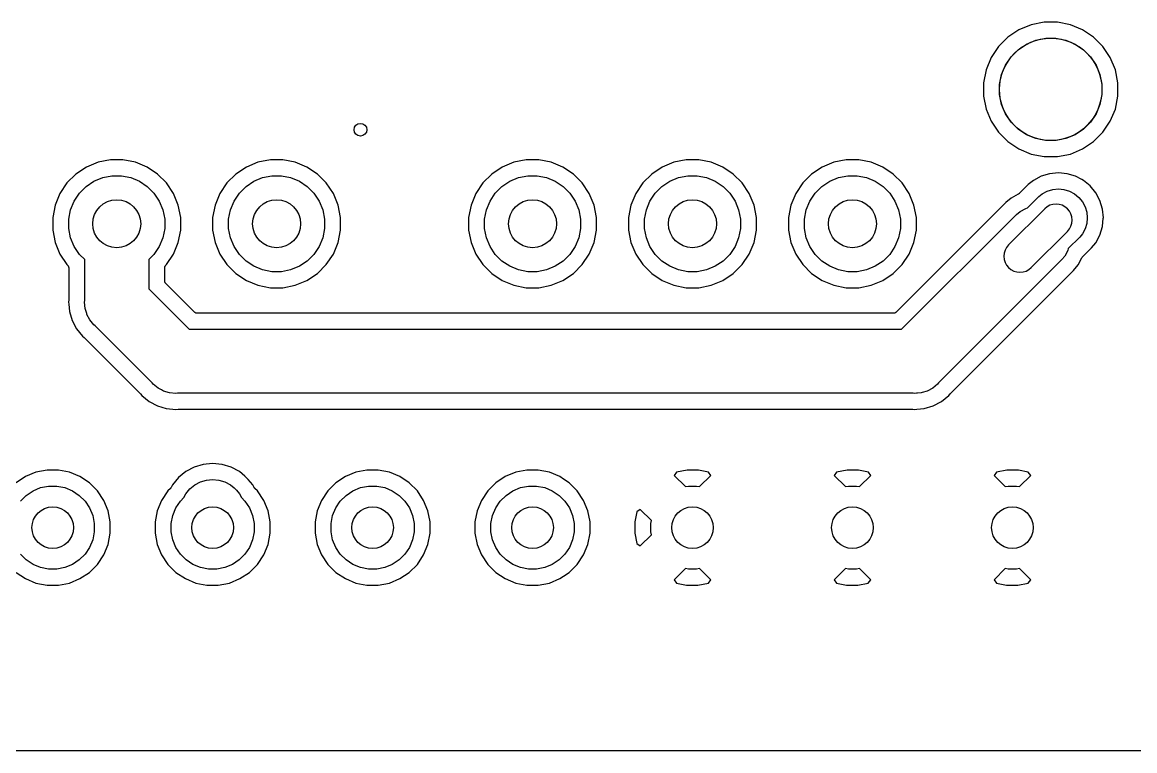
# Model space of a CAD drawing. Extents: x 1.67 to 6.2, y -5.98 to -1.89.
# Drawn here: x 3.407 to 4.777, y -5.983 to -5.087 of the extents above; entities that cross this region are included whole.
import ezdxf

# ---------------------------------------------------------------- set-up
doc = ezdxf.new("R2010")
doc.units = 0
doc.header["$MEASUREMENT"] = 0
doc.layers.add('BLACK', color=7, linetype='CONTINUOUS')

msp = doc.modelspace()

# ---------------------------------------------------------------- linework, layer by layer
at = {"layer": 'BLACK', "linetype": 'CONTINUOUS'}
for p, q in [((4.64911, -5.08979), (4.63407, -5.09602)), ((4.66509, -5.08661), (4.64911, -5.08979)), ((4.68137, -5.08661), (4.66509, -5.08661)), ((4.69734, -5.08979), (4.68137, -5.08661)), ((4.71239, -5.09602), (4.69734, -5.08979)), ((4.62052, -5.10507), (4.60901, -5.11659)), ((4.63407, -5.09602), (4.62052, -5.10507)), ((4.65485, -5.10872), (4.66702, -5.1063)), ((4.66702, -5.1063), (4.67943, -5.1063)), ((4.67943, -5.1063), (4.6916, -5.10872)), ((4.72593, -5.10507), (4.71239, -5.09602)), ((4.73745, -5.11659), (4.72593, -5.10507)), ((4.60901, -5.11659), (4.59996, -5.13013)), ((4.6243, -5.12914), (4.63307, -5.12036)), ((4.63307, -5.12036), (4.64339, -5.11347)), ((4.64339, -5.11347), (4.65485, -5.10872)), ((4.6916, -5.10872), (4.70307, -5.11347)), ((4.70307, -5.11347), (4.71338, -5.12036)), ((4.71338, -5.12036), (4.72216, -5.12914)), ((4.7465, -5.13013), (4.73745, -5.11659)), ((4.59996, -5.13013), (4.59373, -5.14518)), ((4.61741, -5.13945), (4.6243, -5.12914)), ((4.72216, -5.12914), (4.72905, -5.13945)), ((4.75273, -5.14518), (4.7465, -5.13013)), ((4.59373, -5.14518), (4.59055, -5.16115)), ((4.61266, -5.15092), (4.61741, -5.13945)), ((4.72905, -5.13945), (4.7338, -5.15092)), ((4.75591, -5.16115), (4.75273, -5.14518)), ((4.59055, -5.16115), (4.59055, -5.17743)), ((4.61024, -5.16309), (4.61266, -5.15092)), ((4.7338, -5.15092), (4.73622, -5.16309)), ((4.75591, -5.17743), (4.75591, -5.16115)), ((4.61024, -5.1755), (4.61024, -5.16309)), ((4.61266, -5.18767), (4.61024, -5.1755)), ((4.73622, -5.1755), (4.7338, -5.18767)), ((4.73622, -5.16309), (4.73622, -5.1755)), ((4.59055, -5.17743), (4.59373, -5.19341)), ((4.61741, -5.19913), (4.61266, -5.18767)), ((4.7338, -5.18767), (4.72905, -5.19913)), ((4.75273, -5.19341), (4.75591, -5.17743)), ((4.59373, -5.19341), (4.59996, -5.20845)), ((4.6243, -5.20945), (4.61741, -5.19913)), ((4.72905, -5.19913), (4.72216, -5.20945)), ((4.7465, -5.20845), (4.75273, -5.19341)), ((4.59996, -5.20845), (4.60901, -5.222)), ((4.63307, -5.21822), (4.6243, -5.20945)), ((4.72216, -5.20945), (4.71338, -5.21822)), ((4.73745, -5.222), (4.7465, -5.20845)), ((4.60901, -5.222), (4.62052, -5.23351)), ((4.64339, -5.22511), (4.63307, -5.21822)), ((4.65485, -5.22986), (4.64339, -5.22511)), ((4.66702, -5.23228), (4.65485, -5.22986)), ((4.6916, -5.22986), (4.67943, -5.23228)), ((4.70307, -5.22511), (4.6916, -5.22986)), ((4.71338, -5.21822), (4.70307, -5.22511)), ((4.72593, -5.23351), (4.73745, -5.222)), ((4.62052, -5.23351), (4.63407, -5.24256)), ((4.63407, -5.24256), (4.64911, -5.24879)), ((4.67943, -5.23228), (4.66702, -5.23228)), ((4.69734, -5.24879), (4.71239, -5.24256)), ((4.71239, -5.24256), (4.72593, -5.23351)), ((3.51587, -5.25591), (3.50065, -5.25893)), ((3.53138, -5.25591), (3.51587, -5.25591)), ((3.54659, -5.25893), (3.53138, -5.25591)), ((3.71272, -5.25591), (3.6975, -5.25893)), ((3.72823, -5.25591), (3.71272, -5.25591)), ((3.74344, -5.25893), (3.72823, -5.25591)), ((4.02768, -5.25591), (4.01247, -5.25893)), ((4.04319, -5.25591), (4.02768, -5.25591)), ((4.0584, -5.25893), (4.04319, -5.25591)), ((4.22453, -5.25591), (4.20932, -5.25893)), ((4.24004, -5.25591), (4.22453, -5.25591)), ((4.25525, -5.25893), (4.24004, -5.25591)), ((4.42138, -5.25591), (4.40617, -5.25893)), ((4.43689, -5.25591), (4.42138, -5.25591)), ((4.4521, -5.25893), (4.43689, -5.25591)), ((4.64911, -5.24879), (4.66509, -5.25197)), ((4.66509, -5.25197), (4.68137, -5.25197)), ((4.68137, -5.25197), (4.69734, -5.24879)), ((3.48632, -5.26487), (3.47343, -5.27348)), ((3.50065, -5.25893), (3.48632, -5.26487)), ((3.56092, -5.26487), (3.54659, -5.25893)), ((3.57382, -5.27348), (3.56092, -5.26487)), ((3.68318, -5.26487), (3.67028, -5.27348)), ((3.6975, -5.25893), (3.68318, -5.26487)), ((3.75777, -5.26487), (3.74344, -5.25893)), ((3.77067, -5.27348), (3.75777, -5.26487)), ((3.99814, -5.26487), (3.98524, -5.27348)), ((4.01247, -5.25893), (3.99814, -5.26487)), ((4.07273, -5.26487), (4.0584, -5.25893)), ((4.08563, -5.27348), (4.07273, -5.26487)), ((4.19499, -5.26487), (4.18209, -5.27348)), ((4.20932, -5.25893), (4.19499, -5.26487)), ((4.26958, -5.26487), (4.25525, -5.25893)), ((4.28248, -5.27348), (4.26958, -5.26487)), ((4.39184, -5.26487), (4.37894, -5.27348)), ((4.40617, -5.25893), (4.39184, -5.26487)), ((4.46643, -5.26487), (4.4521, -5.25893)), ((4.47933, -5.27348), (4.46643, -5.26487)), ((3.46246, -5.28445), (3.45384, -5.29735)), ((3.47343, -5.27348), (3.46246, -5.28445)), ((3.48598, -5.28877), (3.49565, -5.28231)), ((3.49565, -5.28231), (3.5064, -5.27786)), ((3.5064, -5.27786), (3.51781, -5.27559)), ((3.51781, -5.27559), (3.52944, -5.27559)), ((3.52944, -5.27559), (3.54085, -5.27786)), ((3.54085, -5.27786), (3.5516, -5.28231)), ((3.5516, -5.28231), (3.56127, -5.28877)), ((3.58478, -5.28445), (3.57382, -5.27348)), ((3.5934, -5.29735), (3.58478, -5.28445)), ((3.65931, -5.28445), (3.65069, -5.29735)), ((3.67028, -5.27348), (3.65931, -5.28445)), ((3.68283, -5.28877), (3.6925, -5.28231)), ((3.6925, -5.28231), (3.70325, -5.27786)), ((3.70325, -5.27786), (3.71466, -5.27559)), ((3.71466, -5.27559), (3.72629, -5.27559)), ((3.72629, -5.27559), (3.7377, -5.27786)), ((3.7377, -5.27786), (3.74845, -5.28231)), ((3.74845, -5.28231), (3.75812, -5.28877)), ((3.78163, -5.28445), (3.77067, -5.27348)), ((3.79025, -5.29735), (3.78163, -5.28445)), ((3.97427, -5.28445), (3.96565, -5.29735)), ((3.98524, -5.27348), (3.97427, -5.28445)), ((3.99779, -5.28877), (4.00746, -5.28231)), ((4.00746, -5.28231), (4.01821, -5.27786)), ((4.01821, -5.27786), (4.02962, -5.27559)), ((4.02962, -5.27559), (4.04125, -5.27559)), ((4.04125, -5.27559), (4.05266, -5.27786)), ((4.05266, -5.27786), (4.06341, -5.28231)), ((4.06341, -5.28231), (4.07308, -5.28877)), ((4.09659, -5.28445), (4.08563, -5.27348)), ((4.10521, -5.29735), (4.09659, -5.28445)), ((4.17112, -5.28445), (4.1625, -5.29735)), ((4.18209, -5.27348), (4.17112, -5.28445)), ((4.19464, -5.28877), (4.20431, -5.28231)), ((4.20431, -5.28231), (4.21506, -5.27786)), ((4.21506, -5.27786), (4.22647, -5.27559)), ((4.22647, -5.27559), (4.2381, -5.27559)), ((4.2381, -5.27559), (4.24951, -5.27786)), ((4.24951, -5.27786), (4.26026, -5.28231)), ((4.26026, -5.28231), (4.26993, -5.28877)), ((4.29344, -5.28445), (4.28248, -5.27348)), ((4.30206, -5.29735), (4.29344, -5.28445)), ((4.36797, -5.28445), (4.35936, -5.29735)), ((4.37894, -5.27348), (4.36797, -5.28445)), ((4.39149, -5.28877), (4.40116, -5.28231)), ((4.40116, -5.28231), (4.41191, -5.27786)), ((4.41191, -5.27786), (4.42332, -5.27559)), ((4.42332, -5.27559), (4.43495, -5.27559)), ((4.43495, -5.27559), (4.44636, -5.27786)), ((4.44636, -5.27786), (4.45711, -5.28231)), ((4.45711, -5.28231), (4.46678, -5.28877)), ((4.4903, -5.28445), (4.47933, -5.27348)), ((4.49891, -5.29735), (4.4903, -5.28445)), ((4.65177, -5.28126), (4.64548, -5.28642)), ((4.66134, -5.27614), (4.65177, -5.28126)), ((4.67173, -5.27299), (4.66134, -5.27614)), ((4.68254, -5.27192), (4.67173, -5.27299)), ((4.69334, -5.27299), (4.68254, -5.27192)), ((4.70373, -5.27614), (4.69334, -5.27299)), ((4.71161, -5.28035), (4.70373, -5.27614)), ((4.71331, -5.28126), (4.71161, -5.28035)), ((4.7217, -5.28814), (4.71331, -5.28126)), ((3.45384, -5.29735), (3.44791, -5.31168)), ((3.47129, -5.30667), (3.47775, -5.297)), ((3.47775, -5.297), (3.48598, -5.28877)), ((3.56127, -5.28877), (3.56949, -5.297)), ((3.56949, -5.297), (3.57596, -5.30667)), ((3.59934, -5.31168), (3.5934, -5.29735)), ((3.65069, -5.29735), (3.64476, -5.31168)), ((3.66814, -5.30667), (3.6746, -5.297)), ((3.6746, -5.297), (3.68283, -5.28877)), ((3.75812, -5.28877), (3.76634, -5.297)), ((3.76634, -5.297), (3.77281, -5.30667)), ((3.79619, -5.31168), (3.79025, -5.29735)), ((3.96565, -5.29735), (3.95972, -5.31168)), ((3.9831, -5.30667), (3.98956, -5.297)), ((3.98956, -5.297), (3.99779, -5.28877)), ((4.07308, -5.28877), (4.0813, -5.297)), ((4.0813, -5.297), (4.08777, -5.30667)), ((4.11115, -5.31168), (4.10521, -5.29735)), ((4.1625, -5.29735), (4.15657, -5.31168)), ((4.17995, -5.30667), (4.18641, -5.297)), ((4.18641, -5.297), (4.19464, -5.28877)), ((4.26993, -5.28877), (4.27815, -5.297)), ((4.27815, -5.297), (4.28462, -5.30667)), ((4.308, -5.31168), (4.30206, -5.29735)), ((4.35936, -5.29735), (4.35342, -5.31168)), ((4.3768, -5.30667), (4.38326, -5.297)), ((4.38326, -5.297), (4.39149, -5.28877)), ((4.46678, -5.28877), (4.475, -5.297)), ((4.475, -5.297), (4.48147, -5.30667)), ((4.50485, -5.31168), (4.49891, -5.29735)), ((4.63323, -5.29836), (4.62451, -5.30302)), ((4.63341, -5.29824), (4.63323, -5.29836)), ((4.63359, -5.29815), (4.63341, -5.29824)), ((4.63381, -5.29798), (4.63359, -5.29815)), ((4.63403, -5.29783), (4.63381, -5.29798)), ((4.63418, -5.29768), (4.63403, -5.29783)), ((4.63434, -5.29755), (4.63418, -5.29768)), ((4.63439, -5.2975), (4.63434, -5.29755)), ((4.64548, -5.28642), (4.63439, -5.2975)), ((4.65871, -5.30102), (4.66275, -5.2977)), ((4.66275, -5.2977), (4.66891, -5.29441)), ((4.66891, -5.29441), (4.67559, -5.29239)), ((4.67559, -5.29239), (4.68254, -5.2917)), ((4.68254, -5.2917), (4.68948, -5.29239)), ((4.68948, -5.29239), (4.69616, -5.29441)), ((4.69616, -5.29441), (4.70232, -5.2977)), ((4.70232, -5.2977), (4.70771, -5.30213)), ((4.72859, -5.29654), (4.7217, -5.28814)), ((4.7337, -5.30611), (4.72859, -5.29654)), ((3.44791, -5.31168), (3.44488, -5.32689)), ((3.46684, -5.31742), (3.47129, -5.30667)), ((3.57596, -5.30667), (3.58041, -5.31742)), ((3.60236, -5.32689), (3.59934, -5.31168)), ((3.64476, -5.31168), (3.64173, -5.32689)), ((3.66369, -5.31742), (3.66814, -5.30667)), ((3.77281, -5.30667), (3.77726, -5.31742)), ((3.79921, -5.32689), (3.79619, -5.31168)), ((3.95972, -5.31168), (3.95669, -5.32689)), ((3.97865, -5.31742), (3.9831, -5.30667)), ((4.08777, -5.30667), (4.09222, -5.31742)), ((4.11417, -5.32689), (4.11115, -5.31168)), ((4.15657, -5.31168), (4.15354, -5.32689)), ((4.1755, -5.31742), (4.17995, -5.30667)), ((4.28462, -5.30667), (4.28907, -5.31742)), ((4.31102, -5.32689), (4.308, -5.31168)), ((4.35342, -5.31168), (4.35039, -5.32689)), ((4.37235, -5.31742), (4.3768, -5.30667)), ((4.48147, -5.30667), (4.48592, -5.31742)), ((4.61777, -5.30855), (4.48289, -5.44344)), ((4.50787, -5.32689), (4.50485, -5.31168)), ((4.62451, -5.30302), (4.61777, -5.30855)), ((4.64461, -5.31513), (4.65871, -5.30102)), ((4.67222, -5.3119), (4.66881, -5.31372)), ((4.67591, -5.31078), (4.67222, -5.3119)), ((4.67975, -5.31041), (4.67591, -5.31078)), ((4.68359, -5.31078), (4.67975, -5.31041)), ((4.68728, -5.3119), (4.68359, -5.31078)), ((4.69069, -5.31372), (4.68728, -5.3119)), ((4.70771, -5.30213), (4.71214, -5.30753)), ((4.71214, -5.30753), (4.71543, -5.31368)), ((4.73686, -5.3165), (4.7337, -5.30611)), ((3.46457, -5.32883), (3.46684, -5.31742)), ((3.58041, -5.31742), (3.58268, -5.32883)), ((3.66142, -5.32883), (3.66369, -5.31742)), ((3.77726, -5.31742), (3.77953, -5.32883)), ((3.97638, -5.32883), (3.97865, -5.31742)), ((4.09222, -5.31742), (4.09449, -5.32883)), ((4.17323, -5.32883), (4.1755, -5.31742)), ((4.28907, -5.31742), (4.29134, -5.32883)), ((4.37008, -5.32883), (4.37235, -5.31742)), ((4.48592, -5.31742), (4.48819, -5.32883)), ((4.4896, -5.46457), (4.63101, -5.32316)), ((4.66583, -5.31617), (4.62129, -5.36071)), ((4.63101, -5.32316), (4.6355, -5.31947)), ((4.6355, -5.31947), (4.64234, -5.31581)), ((4.64234, -5.31581), (4.64461, -5.31513)), ((4.66881, -5.31372), (4.66583, -5.31617)), ((4.69367, -5.31617), (4.69069, -5.31372)), ((4.69612, -5.31915), (4.69367, -5.31617)), ((4.69794, -5.32256), (4.69612, -5.31915)), ((4.69906, -5.32625), (4.69794, -5.32256)), ((4.71543, -5.31368), (4.71746, -5.32036)), ((4.71746, -5.32036), (4.71814, -5.32731)), ((4.73792, -5.32731), (4.73686, -5.3165)), ((3.44488, -5.32689), (3.44488, -5.3424)), ((3.46457, -5.34046), (3.46457, -5.32883)), ((3.58268, -5.32883), (3.58268, -5.34046)), ((3.60236, -5.3424), (3.60236, -5.32689)), ((3.64173, -5.32689), (3.64173, -5.3424)), ((3.66142, -5.34046), (3.66142, -5.32883)), ((3.77953, -5.32883), (3.77953, -5.34046)), ((3.79921, -5.3424), (3.79921, -5.32689)), ((3.95669, -5.32689), (3.95669, -5.3424)), ((3.97638, -5.34046), (3.97638, -5.32883)), ((4.09449, -5.32883), (4.09449, -5.34046)), ((4.11417, -5.3424), (4.11417, -5.32689)), ((4.15354, -5.32689), (4.15354, -5.3424)), ((4.17323, -5.34046), (4.17323, -5.32883)), ((4.29134, -5.32883), (4.29134, -5.34046)), ((4.31102, -5.3424), (4.31102, -5.32689)), ((4.35039, -5.32689), (4.35039, -5.3424)), ((4.37008, -5.34046), (4.37008, -5.32883)), ((4.48819, -5.32883), (4.48819, -5.34046)), ((4.50787, -5.3424), (4.50787, -5.32689)), ((4.69612, -5.34103), (4.69794, -5.33762)), ((4.69794, -5.33762), (4.69906, -5.33393)), ((4.69944, -5.33009), (4.69906, -5.32625)), ((4.69906, -5.33393), (4.69944, -5.33009)), ((4.71746, -5.33425), (4.71543, -5.34093)), ((4.71814, -5.32731), (4.71746, -5.33425)), ((4.7337, -5.3485), (4.73686, -5.33811)), ((4.73686, -5.33811), (4.73787, -5.32779)), ((4.73787, -5.32779), (4.73792, -5.32731)), ((4.73787, -5.32779), (4.73787, -5.32779)), ((3.44488, -5.3424), (3.44791, -5.35761)), ((3.46684, -5.35187), (3.46457, -5.34046)), ((3.47129, -5.36262), (3.46684, -5.35187)), ((3.58041, -5.35187), (3.57596, -5.36262)), ((3.58268, -5.34046), (3.58041, -5.35187)), ((3.59934, -5.35761), (3.60236, -5.3424)), ((3.64173, -5.3424), (3.64476, -5.35761)), ((3.66369, -5.35187), (3.66142, -5.34046)), ((3.66814, -5.36262), (3.66369, -5.35187)), ((3.77726, -5.35187), (3.77281, -5.36262)), ((3.77953, -5.34046), (3.77726, -5.35187)), ((3.79619, -5.35761), (3.79921, -5.3424)), ((3.95669, -5.3424), (3.95972, -5.35761)), ((3.97865, -5.35187), (3.97638, -5.34046)), ((3.9831, -5.36262), (3.97865, -5.35187)), ((4.09222, -5.35187), (4.08777, -5.36262)), ((4.09449, -5.34046), (4.09222, -5.35187)), ((4.11115, -5.35761), (4.11417, -5.3424)), ((4.15354, -5.3424), (4.15657, -5.35761)), ((4.1755, -5.35187), (4.17323, -5.34046)), ((4.17995, -5.36262), (4.1755, -5.35187)), ((4.28907, -5.35187), (4.28462, -5.36262)), ((4.29134, -5.34046), (4.28907, -5.35187)), ((4.308, -5.35761), (4.31102, -5.3424)), ((4.35039, -5.3424), (4.35342, -5.35761)), ((4.37235, -5.35187), (4.37008, -5.34046)), ((4.3768, -5.36262), (4.37235, -5.35187)), ((4.48592, -5.35187), (4.48147, -5.36262)), ((4.48819, -5.34046), (4.48592, -5.35187)), ((4.50485, -5.35761), (4.50787, -5.3424)), ((4.64913, -5.38855), (4.69367, -5.34401)), ((4.69367, -5.34401), (4.69612, -5.34103)), ((4.70882, -5.35113), (4.69472, -5.36524)), ((4.71214, -5.34709), (4.70882, -5.35113)), ((4.71543, -5.34093), (4.71214, -5.34709)), ((4.72859, -5.35808), (4.7337, -5.3485)), ((3.44791, -5.35761), (3.45384, -5.37194)), ((3.47775, -5.37229), (3.47129, -5.36262)), ((3.57596, -5.36262), (3.56949, -5.37229)), ((3.5934, -5.37194), (3.59934, -5.35761)), ((3.64476, -5.35761), (3.65069, -5.37194)), ((3.6746, -5.37229), (3.66814, -5.36262)), ((3.77281, -5.36262), (3.76634, -5.37229)), ((3.79025, -5.37194), (3.79619, -5.35761)), ((3.95972, -5.35761), (3.96565, -5.37194)), ((3.98956, -5.37229), (3.9831, -5.36262)), ((4.08777, -5.36262), (4.0813, -5.37229)), ((4.10521, -5.37194), (4.11115, -5.35761)), ((4.15657, -5.35761), (4.1625, -5.37194)), ((4.18641, -5.37229), (4.17995, -5.36262)), ((4.28462, -5.36262), (4.27815, -5.37229)), ((4.30206, -5.37194), (4.308, -5.35761)), ((4.35342, -5.35761), (4.35936, -5.37194)), ((4.38326, -5.37229), (4.3768, -5.36262)), ((4.48147, -5.36262), (4.475, -5.37229)), ((4.49891, -5.37194), (4.50485, -5.35761)), ((4.61702, -5.3671), (4.6159, -5.37079)), ((4.61884, -5.3637), (4.61702, -5.3671)), ((4.62129, -5.36071), (4.61884, -5.3637)), ((4.69472, -5.36524), (4.69403, -5.3675)), ((4.71234, -5.37545), (4.72342, -5.36437)), ((4.72342, -5.36437), (4.72859, -5.35808)), ((3.45384, -5.37194), (3.46246, -5.38484)), ((3.48425, -5.37879), (3.47775, -5.37229)), ((3.48425, -5.42917), (3.48425, -5.37879)), ((3.56949, -5.37229), (3.56299, -5.37879)), ((3.56299, -5.37879), (3.56299, -5.41479)), ((3.58478, -5.38484), (3.5934, -5.37194)), ((3.65069, -5.37194), (3.65931, -5.38484)), ((3.68283, -5.38052), (3.6746, -5.37229)), ((3.6925, -5.38698), (3.68283, -5.38052)), ((3.75812, -5.38052), (3.74845, -5.38698)), ((3.76634, -5.37229), (3.75812, -5.38052)), ((3.78163, -5.38484), (3.79025, -5.37194)), ((3.96565, -5.37194), (3.97427, -5.38484)), ((3.99779, -5.38052), (3.98956, -5.37229)), ((4.00746, -5.38698), (3.99779, -5.38052)), ((4.07308, -5.38052), (4.06341, -5.38698)), ((4.0813, -5.37229), (4.07308, -5.38052)), ((4.09659, -5.38484), (4.10521, -5.37194)), ((4.1625, -5.37194), (4.17112, -5.38484)), ((4.19464, -5.38052), (4.18641, -5.37229)), ((4.20431, -5.38698), (4.19464, -5.38052)), ((4.26993, -5.38052), (4.26026, -5.38698)), ((4.27815, -5.37229), (4.26993, -5.38052)), ((4.29344, -5.38484), (4.30206, -5.37194)), ((4.35936, -5.37194), (4.36797, -5.38484)), ((4.39149, -5.38052), (4.38326, -5.37229)), ((4.40116, -5.38698), (4.39149, -5.38052)), ((4.46678, -5.38052), (4.45711, -5.38698)), ((4.475, -5.37229), (4.46678, -5.38052)), ((4.4903, -5.38484), (4.49891, -5.37194)), ((4.68669, -5.37883), (4.53511, -5.53041)), ((4.6159, -5.37079), (4.61552, -5.37463)), ((4.61552, -5.37463), (4.6159, -5.37847)), ((4.6159, -5.37847), (4.61702, -5.38217)), ((4.69037, -5.37434), (4.68669, -5.37883)), ((4.69403, -5.3675), (4.69037, -5.37434)), ((4.70682, -5.38533), (4.71148, -5.37661)), ((4.71148, -5.37661), (4.71151, -5.37655)), ((4.71151, -5.37655), (4.71163, -5.37638)), ((4.71163, -5.37638), (4.71173, -5.37619)), ((4.71173, -5.37619), (4.71191, -5.37598)), ((4.71191, -5.37598), (4.71206, -5.37576)), ((4.71206, -5.37576), (4.71221, -5.37561)), ((4.71221, -5.37561), (4.71234, -5.37545)), ((3.46246, -5.38484), (3.46313, -5.3855)), ((3.46313, -5.3855), (3.46314, -5.38552)), ((3.46314, -5.38552), (3.46314, -5.38552)), ((3.46314, -5.38552), (3.46314, -5.38552)), ((3.46314, -5.38552), (3.46317, -5.38555)), ((3.46317, -5.38555), (3.46346, -5.38591)), ((3.46346, -5.38591), (3.46374, -5.38626)), ((3.46374, -5.38626), (3.46376, -5.38628)), ((3.46376, -5.38628), (3.46377, -5.3863)), ((3.46377, -5.3863), (3.46398, -5.38671)), ((3.46398, -5.38671), (3.4642, -5.38711)), ((3.4642, -5.38711), (3.4642, -5.38713)), ((3.4642, -5.38713), (3.46421, -5.38716)), ((3.46421, -5.38716), (3.46434, -5.3876)), ((3.46434, -5.3876), (3.46447, -5.38803)), ((3.46447, -5.38803), (3.46448, -5.38805)), ((3.46448, -5.38805), (3.46448, -5.38808)), ((3.46448, -5.38808), (3.46452, -5.38853)), ((3.46452, -5.38853), (3.46457, -5.38898)), ((3.46457, -5.38898), (3.46457, -5.42796)), ((3.58268, -5.38892), (3.58273, -5.38846)), ((3.58268, -5.38897), (3.58268, -5.38892)), ((3.58268, -5.38898), (3.58268, -5.38897)), ((3.58268, -5.38897), (3.58268, -5.38897)), ((3.58268, -5.38897), (3.58268, -5.38897)), ((3.58268, -5.4046), (3.58268, -5.38898)), ((3.58273, -5.38846), (3.58277, -5.38801)), ((3.58277, -5.38801), (3.58278, -5.38799)), ((3.58278, -5.38796), (3.58292, -5.38753)), ((3.58278, -5.38799), (3.58278, -5.38796)), ((3.58292, -5.38753), (3.58306, -5.38709)), ((3.58306, -5.38709), (3.58307, -5.38707)), ((3.58307, -5.38707), (3.58308, -5.38705)), ((3.58308, -5.38705), (3.5833, -5.38664)), ((3.5833, -5.38664), (3.58351, -5.38625)), ((3.58351, -5.38625), (3.58353, -5.38623)), ((3.58353, -5.38623), (3.58354, -5.3862)), ((3.58354, -5.3862), (3.58383, -5.38586)), ((3.58383, -5.38586), (3.58412, -5.3855)), ((3.58412, -5.3855), (3.58478, -5.38484)), ((3.65931, -5.38484), (3.67028, -5.39581)), ((3.70325, -5.39143), (3.6925, -5.38698)), ((3.71466, -5.3937), (3.70325, -5.39143)), ((3.72629, -5.3937), (3.71466, -5.3937)), ((3.7377, -5.39143), (3.72629, -5.3937)), ((3.74845, -5.38698), (3.7377, -5.39143)), ((3.77067, -5.39581), (3.78163, -5.38484)), ((3.97427, -5.38484), (3.98524, -5.39581)), ((4.01821, -5.39143), (4.00746, -5.38698)), ((4.02962, -5.3937), (4.01821, -5.39143)), ((4.04125, -5.3937), (4.02962, -5.3937)), ((4.05266, -5.39143), (4.04125, -5.3937)), ((4.06341, -5.38698), (4.05266, -5.39143)), ((4.08563, -5.39581), (4.09659, -5.38484)), ((4.17112, -5.38484), (4.18209, -5.39581)), ((4.21506, -5.39143), (4.20431, -5.38698)), ((4.22647, -5.3937), (4.21506, -5.39143)), ((4.2381, -5.3937), (4.22647, -5.3937)), ((4.24951, -5.39143), (4.2381, -5.3937)), ((4.26026, -5.38698), (4.24951, -5.39143)), ((4.28248, -5.39581), (4.29344, -5.38484)), ((4.36797, -5.38484), (4.37894, -5.39581)), ((4.41191, -5.39143), (4.40116, -5.38698)), ((4.42332, -5.3937), (4.41191, -5.39143)), ((4.43495, -5.3937), (4.42332, -5.3937)), ((4.44636, -5.39143), (4.43495, -5.3937)), ((4.45711, -5.38698), (4.44636, -5.39143)), ((4.47933, -5.39581), (4.4903, -5.38484)), ((4.61702, -5.38217), (4.61884, -5.38557)), ((4.61884, -5.38557), (4.62129, -5.38855)), ((4.62129, -5.38855), (4.62427, -5.391)), ((4.62427, -5.391), (4.62768, -5.39282)), ((4.62768, -5.39282), (4.63137, -5.39394)), ((4.63137, -5.39394), (4.63521, -5.39432)), ((4.63521, -5.39432), (4.63905, -5.39394)), ((4.63905, -5.39394), (4.64274, -5.39282)), ((4.64274, -5.39282), (4.64615, -5.391)), ((4.64615, -5.391), (4.64913, -5.38855)), ((4.68744, -5.40592), (4.70129, -5.39207)), ((4.70129, -5.39207), (4.70682, -5.38533)), ((3.58272, -5.40505), (3.58268, -5.4046)), ((3.58276, -5.40551), (3.58272, -5.40505)), ((3.58277, -5.40553), (3.58276, -5.40551)), ((3.58277, -5.40556), (3.58277, -5.40553)), ((3.5829, -5.40599), (3.58277, -5.40556)), ((3.58303, -5.40643), (3.5829, -5.40599)), ((3.58304, -5.40645), (3.58303, -5.40643)), ((3.58305, -5.40648), (3.58304, -5.40645)), ((3.58326, -5.40688), (3.58305, -5.40648)), ((3.58347, -5.40728), (3.58326, -5.40688)), ((3.58349, -5.4073), (3.58347, -5.40728)), ((3.5835, -5.40733), (3.58349, -5.4073)), ((3.58379, -5.40768), (3.5835, -5.40733)), ((3.58407, -5.40803), (3.58379, -5.40768)), ((3.58411, -5.40807), (3.58407, -5.40803)), ((3.58412, -5.40808), (3.58411, -5.40807)), ((3.58411, -5.40807), (3.58411, -5.40807)), ((3.58411, -5.40807), (3.58411, -5.40807)), ((3.61948, -5.44344), (3.58412, -5.40808)), ((3.67028, -5.39581), (3.68318, -5.40442)), ((3.68318, -5.40442), (3.6975, -5.41036)), ((3.74344, -5.41036), (3.75777, -5.40442)), ((3.75777, -5.40442), (3.77067, -5.39581)), ((3.98524, -5.39581), (3.99814, -5.40442)), ((3.99814, -5.40442), (4.01247, -5.41036)), ((4.0584, -5.41036), (4.07273, -5.40442)), ((4.07273, -5.40442), (4.08563, -5.39581)), ((4.18209, -5.39581), (4.19499, -5.40442)), ((4.19499, -5.40442), (4.20932, -5.41036)), ((4.25525, -5.41036), (4.26958, -5.40442)), ((4.26958, -5.40442), (4.28248, -5.39581)), ((4.37894, -5.39581), (4.39184, -5.40442)), ((4.39184, -5.40442), (4.40617, -5.41036)), ((4.4521, -5.41036), (4.46643, -5.40442)), ((4.46643, -5.40442), (4.47933, -5.39581)), ((4.54989, -5.54347), (4.68743, -5.40593)), ((4.68743, -5.40593), (4.68744, -5.40592)), ((3.56299, -5.41479), (3.61276, -5.46457)), ((3.6975, -5.41036), (3.71272, -5.41339)), ((3.71272, -5.41339), (3.72823, -5.41339)), ((3.72823, -5.41339), (3.74344, -5.41036)), ((4.01247, -5.41036), (4.02768, -5.41339)), ((4.02768, -5.41339), (4.04319, -5.41339)), ((4.04319, -5.41339), (4.0584, -5.41036)), ((4.20932, -5.41036), (4.22453, -5.41339)), ((4.22453, -5.41339), (4.24004, -5.41339)), ((4.24004, -5.41339), (4.25525, -5.41036)), ((4.40617, -5.41036), (4.42138, -5.41339)), ((4.42138, -5.41339), (4.43689, -5.41339)), ((4.43689, -5.41339), (4.4521, -5.41036)), ((3.46454, -5.42844), (3.46428, -5.4311)), ((3.46428, -5.4311), (3.46454, -5.43376)), ((3.46457, -5.42803), (3.46454, -5.42823)), ((3.46454, -5.42823), (3.46454, -5.42844)), ((3.46454, -5.43376), (3.46454, -5.43376)), ((3.46454, -5.43376), (3.46542, -5.44268)), ((3.46457, -5.42796), (3.46457, -5.42803)), ((3.48406, -5.4311), (3.48425, -5.42917)), ((3.48482, -5.43882), (3.48406, -5.4311)), ((3.46542, -5.44268), (3.4688, -5.45381)), ((3.4867, -5.44501), (3.48482, -5.43882)), ((3.48707, -5.44624), (3.4867, -5.44501)), ((3.49073, -5.45308), (3.48707, -5.44624)), ((3.61983, -5.44373), (3.61948, -5.44344)), ((3.62018, -5.44402), (3.61983, -5.44373)), ((3.6202, -5.44403), (3.62018, -5.44402)), ((3.62022, -5.44405), (3.6202, -5.44403)), ((3.62062, -5.44426), (3.62022, -5.44405)), ((3.62102, -5.44448), (3.62062, -5.44426)), ((3.62104, -5.44449), (3.62102, -5.44448)), ((3.62107, -5.4445), (3.62104, -5.44449)), ((3.6215, -5.44464), (3.62107, -5.4445)), ((3.62193, -5.44477), (3.6215, -5.44464)), ((3.62196, -5.44478), (3.62193, -5.44477)), ((3.62198, -5.44478), (3.62196, -5.44478)), ((3.62244, -5.44483), (3.62198, -5.44478)), ((3.62289, -5.44488), (3.62244, -5.44483)), ((3.62294, -5.44488), (3.62289, -5.44488)), ((3.62296, -5.44488), (3.62294, -5.44488)), ((3.62294, -5.44488), (3.62294, -5.44488)), ((3.62294, -5.44488), (3.62294, -5.44488)), ((4.47941, -5.44488), (3.62296, -5.44488)), ((4.47986, -5.44484), (4.47941, -5.44488)), ((4.48031, -5.4448), (4.47986, -5.44484)), ((4.48034, -5.44479), (4.48031, -5.4448)), ((4.48036, -5.44479), (4.48034, -5.44479)), ((4.48079, -5.44466), (4.48036, -5.44479)), ((4.48123, -5.44453), (4.48079, -5.44466)), ((4.48126, -5.44452), (4.48123, -5.44453)), ((4.48128, -5.44451), (4.48126, -5.44452)), ((4.48168, -5.4443), (4.48128, -5.44451)), ((4.48209, -5.44409), (4.48168, -5.4443)), ((4.48211, -5.44407), (4.48209, -5.44409)), ((4.48213, -5.44406), (4.48211, -5.44407)), ((4.48248, -5.44377), (4.48213, -5.44406)), ((4.48284, -5.44349), (4.48248, -5.44377)), ((4.48287, -5.44345), (4.48284, -5.44349)), ((4.48289, -5.44344), (4.48287, -5.44345)), ((4.48287, -5.44345), (4.48287, -5.44345)), ((4.48287, -5.44345), (4.48287, -5.44345)), ((3.4688, -5.45381), (3.47428, -5.46407)), ((3.49565, -5.45908), (3.49073, -5.45308)), ((3.49715, -5.46031), (3.49565, -5.45908)), ((3.56725, -5.53041), (3.49715, -5.46031)), ((3.47428, -5.46407), (3.48166, -5.47306)), ((3.48166, -5.47306), (3.48373, -5.47476)), ((3.48373, -5.47476), (3.48378, -5.4748)), ((3.48378, -5.4748), (3.48393, -5.47495)), ((3.48393, -5.47495), (3.48409, -5.47508)), ((3.48409, -5.47508), (3.55248, -5.54347)), ((3.61276, -5.46457), (4.4896, -5.46457)), ((3.56848, -5.53191), (3.56725, -5.53041)), ((4.53511, -5.53041), (4.53388, -5.53191)), ((3.55248, -5.54347), (3.55252, -5.54352)), ((3.55252, -5.54352), (3.55265, -5.54368)), ((3.55265, -5.54368), (3.5528, -5.54383)), ((3.5528, -5.54383), (3.5545, -5.5459)), ((3.57448, -5.53683), (3.56848, -5.53191)), ((3.57875, -5.53911), (3.57448, -5.53683)), ((3.58132, -5.54049), (3.57875, -5.53911)), ((3.58874, -5.54274), (3.58132, -5.54049)), ((3.59646, -5.5435), (3.58874, -5.54274)), ((3.59839, -5.54331), (3.59646, -5.5435)), ((4.50397, -5.54331), (3.59839, -5.54331)), ((4.50591, -5.5435), (4.50397, -5.54331)), ((4.50784, -5.54331), (4.50591, -5.5435)), ((4.50923, -5.54317), (4.50784, -5.54331)), ((4.51362, -5.54274), (4.50923, -5.54317)), ((4.51486, -5.54236), (4.51362, -5.54274)), ((4.52104, -5.54049), (4.51486, -5.54236)), ((4.52788, -5.53683), (4.52104, -5.54049)), ((4.53388, -5.53191), (4.52788, -5.53683)), ((4.54787, -5.5459), (4.54956, -5.54383)), ((4.54956, -5.54383), (4.54961, -5.54378)), ((4.54961, -5.54378), (4.54975, -5.54363)), ((4.54975, -5.54363), (4.54989, -5.54347)), ((3.5545, -5.5459), (3.56349, -5.55328)), ((3.56349, -5.55328), (3.57375, -5.55876)), ((3.57375, -5.55876), (3.58471, -5.56209)), ((4.51748, -5.56214), (4.52861, -5.55876)), ((4.52861, -5.55876), (4.53887, -5.55328)), ((4.53887, -5.55328), (4.54787, -5.5459)), ((3.58471, -5.56209), (3.58471, -5.56209)), ((3.58471, -5.56209), (3.58488, -5.56214)), ((3.58488, -5.56214), (3.59646, -5.56328)), ((3.59646, -5.56328), (3.59912, -5.56302)), ((3.59912, -5.56302), (3.59919, -5.56301)), ((3.59919, -5.56301), (3.59939, -5.56301)), ((3.59939, -5.56301), (3.5996, -5.56299)), ((3.5996, -5.56299), (4.50276, -5.56299)), ((4.50276, -5.56299), (4.50283, -5.56299)), ((4.50283, -5.56299), (4.50304, -5.56302)), ((4.50304, -5.56302), (4.50325, -5.56302)), ((4.50325, -5.56302), (4.50591, -5.56328)), ((4.50591, -5.56328), (4.50857, -5.56302)), ((4.50857, -5.56302), (4.51748, -5.56214)), ((3.42421, -5.64052), (3.41131, -5.64586)), ((3.4379, -5.6378), (3.42421, -5.64052)), ((3.45186, -5.6378), (3.4379, -5.6378)), ((3.46555, -5.64052), (3.45186, -5.6378)), ((3.47845, -5.64586), (3.46555, -5.64052)), ((3.60876, -5.63964), (3.59977, -5.64702)), ((3.61902, -5.63415), (3.60876, -5.63964)), ((3.63016, -5.63078), (3.61902, -5.63415)), ((3.64173, -5.62964), (3.63016, -5.63078)), ((3.65331, -5.63078), (3.64173, -5.62964)), ((3.66444, -5.63415), (3.65331, -5.63078)), ((3.6747, -5.63964), (3.66444, -5.63415)), ((3.68144, -5.64517), (3.6747, -5.63964)), ((3.81791, -5.64052), (3.80502, -5.64586)), ((3.8316, -5.6378), (3.81791, -5.64052)), ((3.84556, -5.6378), (3.8316, -5.6378)), ((3.85925, -5.64052), (3.84556, -5.6378)), ((3.87215, -5.64586), (3.85925, -5.64052)), ((4.01476, -5.64052), (4.00187, -5.64586)), ((4.02845, -5.6378), (4.01476, -5.64052)), ((4.04241, -5.6378), (4.02845, -5.6378)), ((4.0561, -5.64052), (4.04241, -5.6378)), ((4.069, -5.64586), (4.0561, -5.64052)), ((4.21275, -5.64026), (4.20978, -5.6444)), ((4.22564, -5.63776), (4.21275, -5.64026)), ((4.2396, -5.63783), (4.22564, -5.63776)), ((4.25187, -5.64033), (4.2396, -5.63783)), ((4.25479, -5.6444), (4.25187, -5.64033)), ((4.4096, -5.64026), (4.40663, -5.6444)), ((4.42249, -5.63776), (4.4096, -5.64026)), ((4.43645, -5.63783), (4.42249, -5.63776)), ((4.44872, -5.64033), (4.43645, -5.63783)), ((4.45164, -5.6444), (4.44872, -5.64033)), ((4.60645, -5.64026), (4.60348, -5.6444)), ((4.61934, -5.63776), (4.60645, -5.64026)), ((4.6333, -5.63783), (4.61934, -5.63776)), ((4.64557, -5.64033), (4.6333, -5.63783)), ((4.64849, -5.6444), (4.64557, -5.64033)), ((3.41131, -5.64586), (3.39971, -5.65362)), ((3.49006, -5.65362), (3.47845, -5.64586)), ((3.49993, -5.66349), (3.49006, -5.65362)), ((3.59977, -5.64702), (3.59239, -5.65601)), ((3.61975, -5.65608), (3.62659, -5.65243)), ((3.62659, -5.65243), (3.63401, -5.65018)), ((3.63401, -5.65018), (3.64173, -5.64942)), ((3.64173, -5.64942), (3.64945, -5.65018)), ((3.64945, -5.65018), (3.65687, -5.65243)), ((3.65687, -5.65243), (3.66371, -5.65608)), ((3.68554, -5.64927), (3.68144, -5.64517)), ((3.69107, -5.65601), (3.68554, -5.64927)), ((3.79341, -5.65362), (3.78354, -5.66349)), ((3.80502, -5.64586), (3.79341, -5.65362)), ((3.88376, -5.65362), (3.87215, -5.64586)), ((3.89363, -5.66349), (3.88376, -5.65362)), ((3.99026, -5.65362), (3.98039, -5.66349)), ((4.00187, -5.64586), (3.99026, -5.65362)), ((4.07372, -5.64901), (4.069, -5.64586)), ((4.08061, -5.65362), (4.07372, -5.64901)), ((4.09048, -5.66349), (4.08061, -5.65362)), ((4.20978, -5.6444), (4.22359, -5.65821)), ((4.24098, -5.65821), (4.25479, -5.6444)), ((4.40663, -5.6444), (4.42044, -5.65821)), ((4.43783, -5.65821), (4.45164, -5.6444)), ((4.60348, -5.6444), (4.61729, -5.65821)), ((4.63468, -5.65821), (4.64849, -5.6444)), ((3.41226, -5.66891), (3.42064, -5.66331)), ((3.42064, -5.66331), (3.42995, -5.65945)), ((3.42995, -5.65945), (3.43984, -5.65748)), ((3.43984, -5.65748), (3.44992, -5.65748)), ((3.44992, -5.65748), (3.45981, -5.65945)), ((3.45981, -5.65945), (3.46913, -5.66331)), ((3.46913, -5.66331), (3.47751, -5.66891)), ((3.50768, -5.67509), (3.49993, -5.66349)), ((3.58669, -5.66349), (3.57893, -5.67509)), ((3.58984, -5.66033), (3.58669, -5.66349)), ((3.58997, -5.66017), (3.58984, -5.66033)), ((3.59012, -5.66003), (3.58997, -5.66017)), ((3.59028, -5.6598), (3.59012, -5.66003)), ((3.59045, -5.65959), (3.59028, -5.6598)), ((3.59055, -5.65941), (3.59045, -5.65959)), ((3.59067, -5.65923), (3.59055, -5.65941)), ((3.5907, -5.65917), (3.59067, -5.65923)), ((3.59239, -5.65601), (3.5907, -5.65917)), ((3.60634, -5.67167), (3.60884, -5.667)), ((3.60884, -5.667), (3.61376, -5.661)), ((3.61376, -5.661), (3.61975, -5.65608)), ((3.66371, -5.65608), (3.6682, -5.65977)), ((3.6682, -5.65977), (3.67094, -5.6625)), ((3.67094, -5.6625), (3.67463, -5.667)), ((3.67463, -5.667), (3.67712, -5.67167)), ((3.69276, -5.65917), (3.69107, -5.65601)), ((3.69288, -5.65935), (3.69276, -5.65917)), ((3.69298, -5.65953), (3.69288, -5.65935)), ((3.69315, -5.65975), (3.69298, -5.65953)), ((3.6933, -5.65997), (3.69315, -5.65975)), ((3.69345, -5.66012), (3.6933, -5.65997)), ((3.69358, -5.66029), (3.69345, -5.66012)), ((3.69362, -5.66033), (3.69358, -5.66029)), ((3.69678, -5.66349), (3.69362, -5.66033)), ((3.70453, -5.67509), (3.69678, -5.66349)), ((3.78354, -5.66349), (3.77578, -5.67509)), ((3.80596, -5.66891), (3.81434, -5.66331)), ((3.81434, -5.66331), (3.82365, -5.65945)), ((3.82365, -5.65945), (3.83354, -5.65748)), ((3.83354, -5.65748), (3.84362, -5.65748)), ((3.84362, -5.65748), (3.85351, -5.65945)), ((3.85351, -5.65945), (3.86283, -5.66331)), ((3.86283, -5.66331), (3.87121, -5.66891)), ((3.90138, -5.67509), (3.89363, -5.66349)), ((3.98039, -5.66349), (3.97263, -5.67509)), ((4.00281, -5.66891), (4.01119, -5.66331)), ((4.01119, -5.66331), (4.0205, -5.65945)), ((4.0205, -5.65945), (4.03039, -5.65748)), ((4.03039, -5.65748), (4.04047, -5.65748)), ((4.04047, -5.65748), (4.05036, -5.65945)), ((4.05036, -5.65945), (4.05968, -5.66331)), ((4.05968, -5.66331), (4.06806, -5.66891)), ((4.09823, -5.67509), (4.09048, -5.66349)), ((4.22359, -5.65821), (4.22724, -5.65748)), ((4.22724, -5.65748), (4.23732, -5.65748)), ((4.23732, -5.65748), (4.24098, -5.65821)), ((4.42044, -5.65821), (4.42409, -5.65748)), ((4.42409, -5.65748), (4.43417, -5.65748)), ((4.43417, -5.65748), (4.43783, -5.65821)), ((4.61729, -5.65821), (4.62094, -5.65748)), ((4.62094, -5.65748), (4.63103, -5.65748)), ((4.63103, -5.65748), (4.63468, -5.65821)), ((3.40513, -5.67604), (3.41226, -5.66891)), ((3.47751, -5.66891), (3.48464, -5.67604)), ((3.48464, -5.67604), (3.49024, -5.68442)), ((3.51302, -5.68799), (3.50768, -5.67509)), ((3.57893, -5.67509), (3.57359, -5.68799)), ((3.59638, -5.68442), (3.60198, -5.67604)), ((3.60198, -5.67604), (3.60634, -5.67167)), ((3.67712, -5.67167), (3.68149, -5.67604)), ((3.68149, -5.67604), (3.68709, -5.68442)), ((3.70988, -5.68799), (3.70453, -5.67509)), ((3.77578, -5.67509), (3.77044, -5.68799)), ((3.79323, -5.68442), (3.79883, -5.67604)), ((3.79883, -5.67604), (3.80596, -5.66891)), ((3.87121, -5.66891), (3.87834, -5.67604)), ((3.87834, -5.67604), (3.88394, -5.68442)), ((3.90673, -5.68799), (3.90138, -5.67509)), ((3.97263, -5.67509), (3.96729, -5.68799)), ((3.99008, -5.68442), (3.99568, -5.67604)), ((3.99568, -5.67604), (4.00281, -5.66891)), ((4.06806, -5.66891), (4.07519, -5.67604)), ((4.07519, -5.67604), (4.08079, -5.68442)), ((4.10358, -5.68799), (4.09823, -5.67509)), ((3.49024, -5.68442), (3.4941, -5.69373)), ((3.4941, -5.69373), (3.49606, -5.70362)), ((3.51575, -5.70168), (3.51302, -5.68799)), ((3.57359, -5.68799), (3.57087, -5.70168)), ((3.59055, -5.70362), (3.59252, -5.69373)), ((3.59252, -5.69373), (3.59638, -5.68442)), ((3.68709, -5.68442), (3.69095, -5.69373)), ((3.69095, -5.69373), (3.69291, -5.70362)), ((3.7126, -5.70168), (3.70988, -5.68799)), ((3.77044, -5.68799), (3.76772, -5.70168)), ((3.7874, -5.70362), (3.78937, -5.69373)), ((3.78937, -5.69373), (3.79323, -5.68442)), ((3.88394, -5.68442), (3.8878, -5.69373)), ((3.8878, -5.69373), (3.88976, -5.70362)), ((3.90945, -5.70168), (3.90673, -5.68799)), ((3.96729, -5.68799), (3.96457, -5.70168)), ((3.98425, -5.70362), (3.98622, -5.69373)), ((3.98622, -5.69373), (3.99008, -5.68442)), ((4.08079, -5.68442), (4.08465, -5.69373)), ((4.08465, -5.69373), (4.08661, -5.70362)), ((4.1063, -5.70168), (4.10358, -5.68799)), ((4.16395, -5.68908), (4.16145, -5.70134)), ((4.16802, -5.68616), (4.16395, -5.68908)), ((4.18183, -5.69997), (4.16802, -5.68616)), ((3.49606, -5.70362), (3.49606, -5.7137)), ((3.51575, -5.71564), (3.51575, -5.70168)), ((3.57087, -5.70168), (3.57087, -5.71564)), ((3.59055, -5.7137), (3.59055, -5.70362)), ((3.69291, -5.70362), (3.69291, -5.7137)), ((3.7126, -5.71564), (3.7126, -5.70168)), ((3.76772, -5.70168), (3.76772, -5.71564)), ((3.7874, -5.7137), (3.7874, -5.70362)), ((3.88976, -5.70362), (3.88976, -5.7137)), ((3.90945, -5.71564), (3.90945, -5.70168)), ((3.96457, -5.70168), (3.96457, -5.71564)), ((3.98425, -5.7137), (3.98425, -5.70362)), ((4.08661, -5.70362), (4.08661, -5.7137)), ((4.1063, -5.71564), (4.1063, -5.70168)), ((4.16145, -5.70134), (4.16138, -5.7153)), ((4.1811, -5.70362), (4.18183, -5.69997)), ((4.1811, -5.7137), (4.1811, -5.70362)), ((3.49606, -5.7137), (3.4941, -5.72359)), ((3.51302, -5.72933), (3.51575, -5.71564)), ((3.57087, -5.71564), (3.57359, -5.72933)), ((3.59252, -5.72359), (3.59055, -5.7137)), ((3.69291, -5.7137), (3.69095, -5.72359)), ((3.70988, -5.72933), (3.7126, -5.71564)), ((3.76772, -5.71564), (3.77044, -5.72933)), ((3.78937, -5.72359), (3.7874, -5.7137)), ((3.88976, -5.7137), (3.8878, -5.72359)), ((3.90673, -5.72933), (3.90945, -5.71564)), ((3.96457, -5.71564), (3.96729, -5.72933)), ((3.98622, -5.72359), (3.98425, -5.7137)), ((4.08661, -5.7137), (4.08465, -5.72359)), ((4.10358, -5.72933), (4.1063, -5.71564)), ((4.16138, -5.7153), (4.16389, -5.7282)), ((4.16802, -5.73117), (4.18183, -5.71736)), ((4.18183, -5.71736), (4.1811, -5.7137)), ((3.49024, -5.7329), (3.48464, -5.74129)), ((3.4941, -5.72359), (3.49024, -5.7329)), ((3.50768, -5.74223), (3.51302, -5.72933)), ((3.57359, -5.72933), (3.57893, -5.74223)), ((3.59638, -5.7329), (3.59252, -5.72359)), ((3.60198, -5.74129), (3.59638, -5.7329)), ((3.68709, -5.7329), (3.68149, -5.74129)), ((3.69095, -5.72359), (3.68709, -5.7329)), ((3.70453, -5.74223), (3.70988, -5.72933)), ((3.77044, -5.72933), (3.77578, -5.74223)), ((3.79323, -5.7329), (3.78937, -5.72359)), ((3.79883, -5.74129), (3.79323, -5.7329)), ((3.88394, -5.7329), (3.87834, -5.74129)), ((3.8878, -5.72359), (3.88394, -5.7329)), ((3.90138, -5.74223), (3.90673, -5.72933)), ((3.96729, -5.72933), (3.97263, -5.74223)), ((3.99008, -5.7329), (3.98622, -5.72359)), ((3.99568, -5.74129), (3.99008, -5.7329)), ((4.08079, -5.7329), (4.07519, -5.74129)), ((4.08465, -5.72359), (4.08079, -5.7329)), ((4.09823, -5.74223), (4.10358, -5.72933)), ((4.16389, -5.7282), (4.16802, -5.73117)), ((3.41226, -5.74842), (3.40513, -5.74129)), ((3.42064, -5.75402), (3.41226, -5.74842)), ((3.47751, -5.74842), (3.46913, -5.75402)), ((3.48464, -5.74129), (3.47751, -5.74842)), ((3.49993, -5.75384), (3.50768, -5.74223)), ((3.57893, -5.74223), (3.58669, -5.75384)), ((3.60911, -5.74842), (3.60198, -5.74129)), ((3.61749, -5.75402), (3.60911, -5.74842)), ((3.67436, -5.74842), (3.66598, -5.75402)), ((3.68149, -5.74129), (3.67436, -5.74842)), ((3.69678, -5.75384), (3.70453, -5.74223)), ((3.77578, -5.74223), (3.78354, -5.75384)), ((3.80596, -5.74842), (3.79883, -5.74129)), ((3.81434, -5.75402), (3.80596, -5.74842)), ((3.87121, -5.74842), (3.86283, -5.75402)), ((3.87834, -5.74129), (3.87121, -5.74842)), ((3.89363, -5.75384), (3.90138, -5.74223)), ((3.97263, -5.74223), (3.98039, -5.75384)), ((4.00281, -5.74842), (3.99568, -5.74129)), ((4.01119, -5.75402), (4.00281, -5.74842)), ((4.06806, -5.74842), (4.05968, -5.75402)), ((4.07519, -5.74129), (4.06806, -5.74842)), ((4.09048, -5.75384), (4.09823, -5.74223)), ((3.39971, -5.76371), (3.41131, -5.77146)), ((3.42995, -5.75788), (3.42064, -5.75402)), ((3.43984, -5.75984), (3.42995, -5.75788)), ((3.44992, -5.75984), (3.43984, -5.75984)), ((3.45981, -5.75788), (3.44992, -5.75984)), ((3.46913, -5.75402), (3.45981, -5.75788)), ((3.47845, -5.77146), (3.49006, -5.76371)), ((3.49006, -5.76371), (3.49993, -5.75384)), ((3.58669, -5.75384), (3.59656, -5.76371)), ((3.59656, -5.76371), (3.60816, -5.77146)), ((3.6268, -5.75788), (3.61749, -5.75402)), ((3.63669, -5.75984), (3.6268, -5.75788)), ((3.64677, -5.75984), (3.63669, -5.75984)), ((3.65666, -5.75788), (3.64677, -5.75984)), ((3.66598, -5.75402), (3.65666, -5.75788)), ((3.6753, -5.77146), (3.68691, -5.76371)), ((3.68691, -5.76371), (3.69678, -5.75384)), ((3.78354, -5.75384), (3.79341, -5.76371)), ((3.79341, -5.76371), (3.80502, -5.77146)), ((3.82365, -5.75788), (3.81434, -5.75402)), ((3.83354, -5.75984), (3.82365, -5.75788)), ((3.84362, -5.75984), (3.83354, -5.75984)), ((3.85351, -5.75788), (3.84362, -5.75984)), ((3.86283, -5.75402), (3.85351, -5.75788)), ((3.87215, -5.77146), (3.88376, -5.76371)), ((3.88376, -5.76371), (3.89363, -5.75384)), ((3.98039, -5.75384), (3.99026, -5.76371)), ((3.99026, -5.76371), (4.00187, -5.77146)), ((4.0205, -5.75788), (4.01119, -5.75402)), ((4.03039, -5.75984), (4.0205, -5.75788)), ((4.04047, -5.75984), (4.03039, -5.75984)), ((4.05036, -5.75788), (4.04047, -5.75984)), ((4.05968, -5.75402), (4.05036, -5.75788)), ((4.07372, -5.76831), (4.08061, -5.76371)), ((4.08061, -5.76371), (4.09048, -5.75384)), ((4.22359, -5.75912), (4.20978, -5.77292)), ((4.22724, -5.75984), (4.22359, -5.75912)), ((4.23732, -5.75984), (4.22724, -5.75984)), ((4.24098, -5.75912), (4.23732, -5.75984)), ((4.25479, -5.77292), (4.24098, -5.75912)), ((4.42044, -5.75912), (4.40663, -5.77292)), ((4.42409, -5.75984), (4.42044, -5.75912)), ((4.43417, -5.75984), (4.42409, -5.75984)), ((4.43783, -5.75912), (4.43417, -5.75984)), ((4.45164, -5.77292), (4.43783, -5.75912)), ((4.61729, -5.75912), (4.60348, -5.77292)), ((4.62094, -5.75984), (4.61729, -5.75912)), ((4.63103, -5.75984), (4.62094, -5.75984)), ((4.63468, -5.75912), (4.63103, -5.75984)), ((4.64849, -5.77292), (4.63468, -5.75912)), ((3.41131, -5.77146), (3.42421, -5.7768)), ((3.42421, -5.7768), (3.4379, -5.77953)), ((3.45186, -5.77953), (3.46555, -5.7768)), ((3.46555, -5.7768), (3.47845, -5.77146)), ((3.60816, -5.77146), (3.62106, -5.7768)), ((3.62106, -5.7768), (3.63475, -5.77953)), ((3.64871, -5.77953), (3.6624, -5.7768)), ((3.6624, -5.7768), (3.6753, -5.77146)), ((3.80502, -5.77146), (3.81791, -5.7768)), ((3.81791, -5.7768), (3.8316, -5.77953)), ((3.84556, -5.77953), (3.85925, -5.7768)), ((3.85925, -5.7768), (3.87215, -5.77146)), ((4.00187, -5.77146), (4.01476, -5.7768)), ((4.01476, -5.7768), (4.02845, -5.77953)), ((4.04241, -5.77953), (4.0561, -5.7768)), ((4.0561, -5.7768), (4.069, -5.77146)), ((4.069, -5.77146), (4.07372, -5.76831)), ((4.20978, -5.77292), (4.2127, -5.77699)), ((4.2127, -5.77699), (4.22497, -5.77949)), ((4.23892, -5.77956), (4.25182, -5.77706)), ((4.25182, -5.77706), (4.25479, -5.77292)), ((4.40663, -5.77292), (4.40955, -5.77699)), ((4.40955, -5.77699), (4.42182, -5.77949)), ((4.43578, -5.77956), (4.44867, -5.77706)), ((4.44867, -5.77706), (4.45164, -5.77292)), ((4.60348, -5.77292), (4.6064, -5.77699)), ((4.6064, -5.77699), (4.61867, -5.77949)), ((4.63263, -5.77956), (4.64552, -5.77706)), ((4.64552, -5.77706), (4.64849, -5.77292)), ((3.4379, -5.77953), (3.45186, -5.77953)), ((3.63475, -5.77953), (3.64871, -5.77953)), ((3.8316, -5.77953), (3.84556, -5.77953)), ((4.02845, -5.77953), (4.04241, -5.77953)), ((4.22497, -5.77949), (4.23892, -5.77956)), ((4.42182, -5.77949), (4.43578, -5.77956)), ((4.61867, -5.77949), (4.63263, -5.77956)), ((6.06271, -5.98327), (1.81228, -5.98327))]:
    msp.add_line(p, q, dxfattribs=at)
at = {"layer": 'BLACK'}
for centre, radius in [((4.67323, -5.16929), 0.06299), ((3.82362, -5.2189), 0.00787), ((3.52362, -5.33465), 0.02953), ((3.72047, -5.33465), 0.02953), ((4.03543, -5.33465), 0.02953), ((4.23228, -5.33465), 0.02953), ((4.42913, -5.33465), 0.02953), ((3.44488, -5.70866), 0.02559), ((3.64173, -5.70866), 0.02559), ((3.83858, -5.70866), 0.02559), ((4.03543, -5.70866), 0.02559), ((4.23228, -5.70866), 0.02559), ((4.42913, -5.70866), 0.02559), ((4.62598, -5.70866), 0.02559)]:
    msp.add_circle(centre, radius, dxfattribs=at)

doc.saveas('drawing.dxf')
